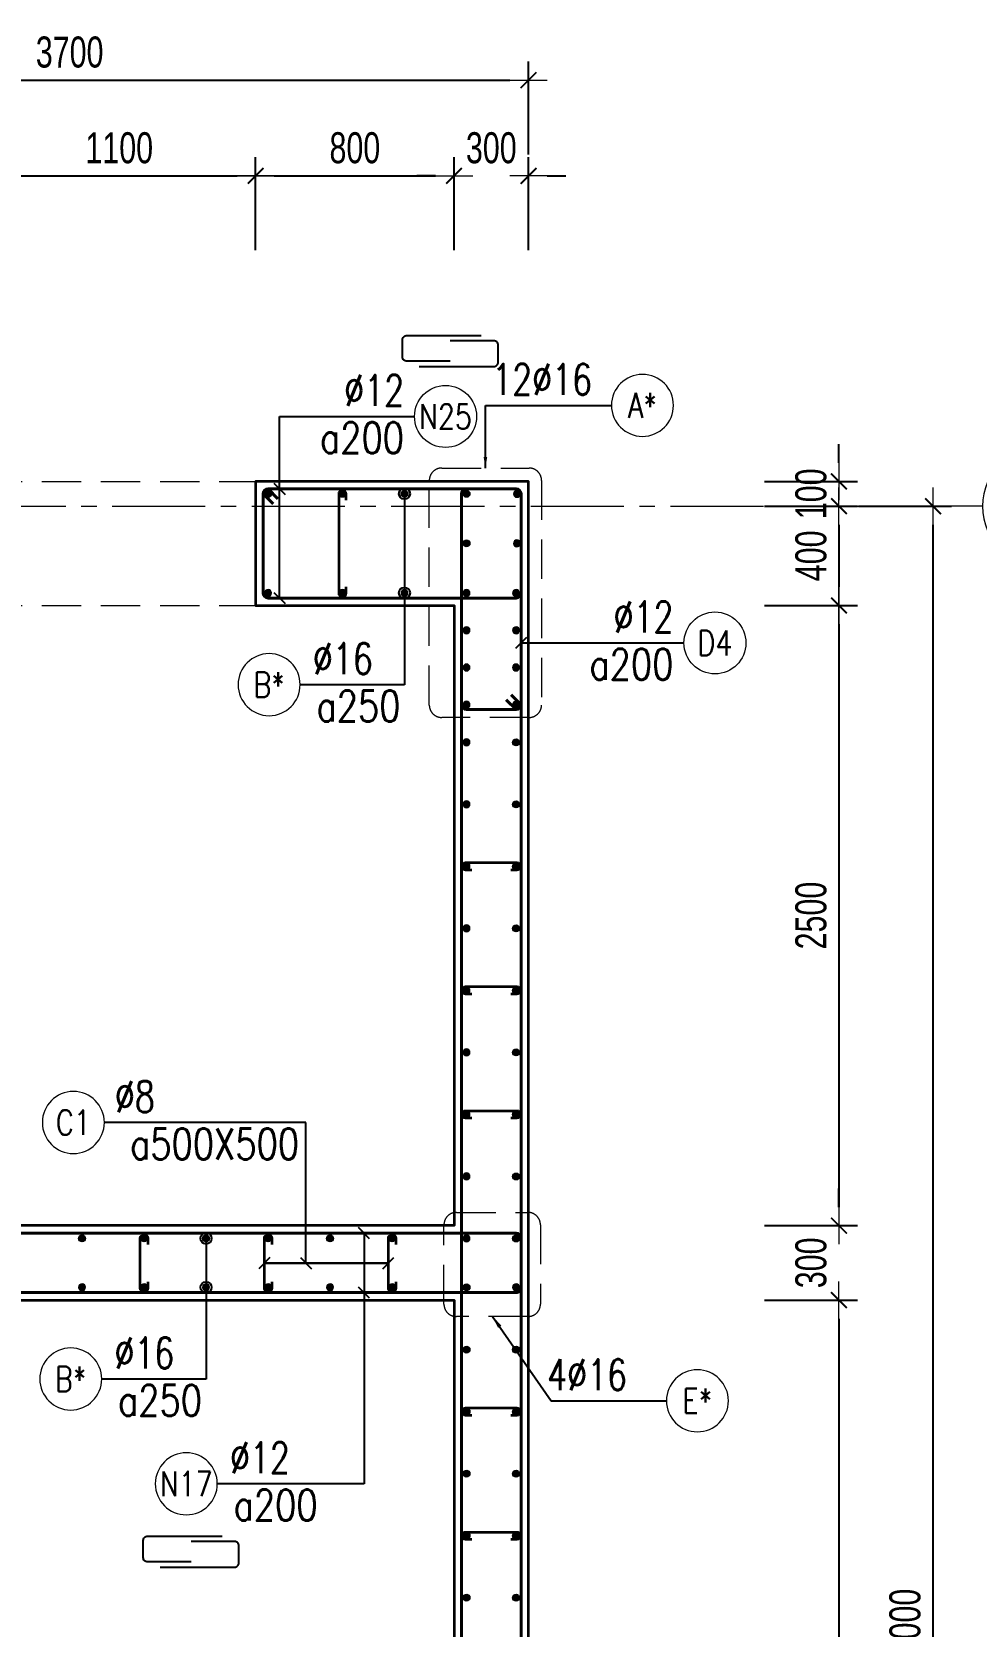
# Model space of a CAD drawing. Header units: millimetres. Extents: x 931337 to 1117500, y 19732 to 157199.
# Drawn here: x 958347 to 962154, y 112935 to 119362 of the extents above; entities that cross this region are included whole.
import ezdxf
from ezdxf.enums import TextEntityAlignment as Align

# ---------------------------------------------------------------- set-up
doc = ezdxf.new("R2010")
doc.units = ezdxf.units.MM
doc.header["$MEASUREMENT"] = 0
for name, pattern in [('HIDDEN2', [4.7625, 3.175, -1.5875]), ('HT_Dim Grid$0$CENTER2', [1.125, 0.75, -0.125, 0.125, -0.125]), ('HT_Grid$0$CENTER2', [1.125, 0.75, -0.125, 0.125, -0.125])]:
    doc.linetypes.add(name, pattern=pattern)
doc.layers.get('0').update_dxf_attribs({"lineweight": 20})
doc.layers.get('Defpoints').update_dxf_attribs({"color": 151, "lineweight": 9})
for name, color, linetype, lineweight in [('HT_Dim Grid$0$NDC_S_AXIS', 5, 'HT_Dim Grid$0$CENTER2', 13), ('HT_Dim Grid$0$NDC_S_SYMBOL', 1, 'Continuous', 15), ('HT_Dim Grid$0$NDC_S_TEXT SYMBOL', 7, 'Continuous', 20), ('HT_Grid$0$NDC_S_AXIS', 5, 'HT_Grid$0$CENTER2', 13), ('KC-LEADER', 153, 'Continuous', 18), ('KC-THEP', 6, 'Continuous', 40), ('NDC_S_BEAM', 3, 'HIDDEN2', 20), ('NDC_S_DIM', 1, 'Continuous', 15), ('NDC_S_HIDDEN', 8, 'HIDDEN2', 13), ('NDC_S_LEADER', 1, 'Continuous', 15), ('NDC_S_REBAR', 4, 'Continuous', 35), ('NDC_S_STIRRUP', 4, 'Continuous', 40), ('NDC_S_VN TEXT', 7, 'Continuous', 20), ('NDC_S_WALL', 6, 'Continuous', 35)]:
    doc.layers.add(name, color=color, linetype=linetype, lineweight=lineweight)
doc.layers.add('Leader', color=6, linetype='Continuous')
doc.layers.add('Ligature', color=1, linetype='Continuous')
doc.styles.add('HT_Dim Grid$0$NDC_ANNO', font='', dxfattribs={"width": 0.8})
doc.styles.add('NDC_ARIAL', font='arial.ttf', dxfattribs={"width": 0.85})
doc.styles.add('NDC_DIM', font='', dxfattribs={"width": 0.75})
doc.styles.add('NDC_EN TXT', font='romans.shx', dxfattribs={"width": 0.8})
doc.styles.get('HT_Dim Grid$0$NDC_ANNO').set_extended_font_data('Dotum')
doc.styles.get('NDC_DIM').set_extended_font_data('Dotum')
doc.dimstyles.new('NDC_1-50', dxfattribs={"dimscale": 50, "dimtxt": 2.5, "dimasz": 1, "dimexe": 1.5, "dimexo": 0, "dimgap": 0.8, "dimtad": 1, "dimdec": 0, "dimdsep": 46, "dimtxsty": 'NDC_ARIAL', "dimblk": 'DIMMARK', "dimcen": 49999.938995, "dimdle": 1.5, "dimclrd": 1, "dimclre": 1, "dimclrt": 3, "dimadec": 0, "dimazin": 0, "dimtfac": 1, "dimtdec": 0, "dimtix": 1, "dimtmove": 2, "dimatfit": 3, "dimfxl": 1, "dimarcsym": 0})
doc.dimstyles.new('NDC_dim_30', dxfattribs={"dimscale": 30, "dimtxt": 2.5, "dimasz": 1.5, "dimexe": 1.5, "dimexo": 2.5, "dimgap": 1, "dimtad": 1, "dimdec": 0, "dimzin": 0, "dimdsep": 46, "dimtxsty": 'NDC_DIM', "dimblk": 'DIMMARK', "dimcen": 0.09, "dimdle": 1.2, "dimclrd": 1, "dimclre": 1, "dimclrt": 3, "dimadec": 0, "dimazin": 0, "dimtfac": 1, "dimtdec": 0, "dimtix": 1, "dimtofl": 0, "dimtmove": 0, "dimatfit": 3, "dimfxl": 6, "dimfxlon": 1, "dimtolj": 1, "dimtzin": 0, "dimarcsym": 0})
doc.dimstyles.new('NDC_dim_50', dxfattribs={"dimscale": 50, "dimtxt": 2.5, "dimasz": 1.5, "dimexe": 1.5, "dimexo": 2.5, "dimgap": 1, "dimtad": 1, "dimdec": 0, "dimzin": 0, "dimdsep": 46, "dimtxsty": 'NDC_DIM', "dimblk": 'DIMMARK', "dimcen": 0.09, "dimdle": 1.2, "dimclrd": 1, "dimclre": 1, "dimclrt": 3, "dimadec": 0, "dimazin": 0, "dimtfac": 1, "dimtdec": 0, "dimtix": 1, "dimtofl": 0, "dimtmove": 0, "dimatfit": 3, "dimfxl": 6, "dimfxlon": 1, "dimtolj": 1, "dimtzin": 0, "dimarcsym": 0})

# ---------------------------------------------------------------- blocks, each defined once
blk = doc.blocks.new('THEP')
at = {"layer": 'KC-LEADER', "color": 6}
blk.add_circle((0, 0), 14, dxfattribs=at)
at = {"layer": 'KC-THEP'}
for p, q in [((-14, 0), (14, 0)), ((9.9, 9.9), (-9.9, -9.9)), ((-9.9, 9.9), (9.9, -9.9)), ((0, 14), (0, -14))]:
    blk.add_line(p, q, dxfattribs=at)
blk = doc.blocks.new('DIMMARK')
at = {"layer": 'NDC_S_DIM', "color": 1}
blk.add_line((-1.5, 0), (1, 0), dxfattribs=at)
at = {"layer": 'NDC_S_DIM', "color": 2, "const_width": 0.1}
blk.add_lwpolyline([(-0.424, -0.424), (0.424, 0.424)], dxfattribs=at)
blk = doc.blocks.new('*U13')
blk.add_circle((-2.5, 0), 2.5)
at = {"layer": 'NDC_S_VN TEXT', "color": 3, "style": 'NDC_EN TXT', "width": 0.75}
blk.add_attdef('DK1', (0.5, 0.85), '', height=2.5, dxfattribs=at)
at = {"layer": 'NDC_S_VN TEXT', "color": 7, "style": 'NDC_EN TXT', "width": 0.8}
blk.add_attdef('SH2', text='', height=2, dxfattribs=at).set_placement((-2.5, 0), align=Align.MIDDLE)
blk = doc.blocks.new('*U10')
blk.add_circle((2.5, 0), 2.5)
at = {"layer": 'NDC_S_VN TEXT', "color": 3, "style": 'NDC_EN TXT'}
for tag, width, p in [('DK2', 0.75, (-0.85, 0.85)), ('KC2', 0.8, (-0.85, -2.97))]:
    blk.add_attdef(tag, text='', height=2.5, dxfattribs=dict(at, width=width)).set_placement(p, align=Align.RIGHT)
at = {"layer": 'NDC_S_VN TEXT', "color": 7, "style": 'NDC_EN TXT', "width": 0.8}
blk.add_attdef('SH3', text='', height=2, dxfattribs=at).set_placement((2.5, 0), align=Align.MIDDLE)
blk = doc.blocks.new('A$C72321851')
at = {"layer": 'Ligature'}
for points in [[(-60.9, -129.3), (-60.9, 170.9, -0.414214), (-43.3, 188.5), (25.8, 188.5, -0.414214), (43.4, 170.9), (43.4, -4.3)], [(-39.7, -4.3), (-39.7, -179.5, 0.414214), (-22.1, -197.1), (47, -197.1, 0.414214), (64.6, -179.5), (64.6, 120.7)]]:
    blk.add_lwpolyline(points, format="xyb", dxfattribs=at)
blk = doc.blocks.new('*D1147')
at = {"layer": 'Defpoints', "color": 0, "transparency": 16777216}
for p in [(960349.2, 117549.4), (961601, 117549.4), (960349.2, 117449.4)]:
    blk.add_point(p, dxfattribs=at)
at = {"layer": 'NDC_S_DIM', "color": 1, "lineweight": -2, "transparency": 16777216}
for p, q in [((961601, 117624.4), (961601, 117699.4)), ((961301, 117549.4), (961676, 117549.4)), ((961301, 117449.4), (961676, 117449.4)), ((961601, 117374.4), (961601, 117299.4))]:
    blk.add_line(p, q, dxfattribs=at)
at = {"layer": 'NDC_S_DIM', "color": 1, "lineweight": -2, "transparency": 16777216, "xscale": 75, "yscale": 75, "zscale": 75}
for p, rotation in [((961601, 117549.4), 270), ((961601, 117449.4), 90)]:
    blk.add_blockref('DIMMARK', p, dxfattribs=dict(at, rotation=rotation))
at = {"layer": 'NDC_S_DIM', "color": 3, "transparency": 16777216, "insert": (961488.4, 117499.4), "char_height": 125, "attachment_point": 5, "rotation": 90, "style": 'NDC_DIM'}
blk.add_mtext('\\A1;100', dxfattribs=at)
blk = doc.blocks.new('*D1148')
at = {"layer": 'Defpoints', "color": 0, "transparency": 16777216}
for p in [(960349.2, 117449.4), (961980.1, 117449.4), (960349.2, 108449.4)]:
    blk.add_point(p, dxfattribs=at)
at = {"layer": 'NDC_S_DIM', "color": 1, "lineweight": -2, "transparency": 16777216}
for p, q in [((961680.1, 117449.4), (962055.1, 117449.4)), ((961980.1, 108524.4), (961980.1, 117374.4)), ((961680.1, 108449.4), (962055.1, 108449.4))]:
    blk.add_line(p, q, dxfattribs=at)
at = {"layer": 'NDC_S_DIM', "color": 1, "lineweight": -2, "transparency": 16777216, "xscale": 75, "yscale": 75, "zscale": 75}
for p, rotation in [((961980.1, 117449.4), 90), ((961980.1, 108449.4), 270)]:
    blk.add_blockref('DIMMARK', p, dxfattribs=dict(at, rotation=rotation))
at = {"layer": 'NDC_S_DIM', "color": 3, "transparency": 16777216, "insert": (961867.5, 112949.4), "char_height": 125, "attachment_point": 5, "rotation": 90, "style": 'NDC_DIM'}
blk.add_mtext('\\A1;9000', dxfattribs=at)
blk = doc.blocks.new('*D1127')
at = {"layer": 'Defpoints', "color": 0, "ltscale": 200, "transparency": 16777216}
for p in [(959249.2, 118781.1), (958149.2, 117049.4), (959249.2, 117049.4)]:
    blk.add_point(p, dxfattribs=at)
at = {"layer": 'NDC_S_DIM', "color": 1, "lineweight": -2, "ltscale": 200, "transparency": 16777216}
for p, q in [((958149.2, 118481.1), (958149.2, 118856.1)), ((959249.2, 118481.1), (959249.2, 118856.1)), ((958224.2, 118781.1), (959174.2, 118781.1))]:
    blk.add_line(p, q, dxfattribs=at)
at = {"layer": 'NDC_S_DIM', "color": 1, "lineweight": -2, "ltscale": 200, "transparency": 16777216, "xscale": 75, "yscale": 75, "zscale": 75, "rotation": 180}
blk.add_blockref('DIMMARK', (958149.2, 118781.1), dxfattribs=at)
at = {"layer": 'NDC_S_DIM', "color": 1, "lineweight": -2, "ltscale": 200, "transparency": 16777216, "xscale": 75, "yscale": 75, "zscale": 75}
blk.add_blockref('DIMMARK', (959249.2, 118781.1), dxfattribs=at)
at = {"layer": 'NDC_S_DIM', "color": 3, "ltscale": 200, "transparency": 16777216, "insert": (958699.2, 118893.6), "char_height": 125, "attachment_point": 5, "style": 'NDC_DIM'}
blk.add_mtext('\\A1;1100', dxfattribs=at)
blk = doc.blocks.new('*D1128')
at = {"layer": 'Defpoints', "color": 0, "ltscale": 200, "transparency": 16777216}
for p in [(960049.2, 118781.1), (959249.2, 117049.4), (960049.2, 117049.4)]:
    blk.add_point(p, dxfattribs=at)
at = {"layer": 'NDC_S_DIM', "color": 1, "lineweight": -2, "ltscale": 200, "transparency": 16777216}
for p, q in [((959249.2, 118481.1), (959249.2, 118856.1)), ((960049.2, 118481.1), (960049.2, 118856.1)), ((959324.2, 118781.1), (959974.2, 118781.1))]:
    blk.add_line(p, q, dxfattribs=at)
at = {"layer": 'NDC_S_DIM', "color": 1, "lineweight": -2, "ltscale": 200, "transparency": 16777216, "xscale": 75, "yscale": 75, "zscale": 75, "rotation": 180}
blk.add_blockref('DIMMARK', (959249.2, 118781.1), dxfattribs=at)
at = {"layer": 'NDC_S_DIM', "color": 1, "lineweight": -2, "ltscale": 200, "transparency": 16777216, "xscale": 75, "yscale": 75, "zscale": 75}
blk.add_blockref('DIMMARK', (960049.2, 118781.1), dxfattribs=at)
at = {"layer": 'NDC_S_DIM', "color": 3, "ltscale": 200, "transparency": 16777216, "insert": (959649.2, 118893.6), "char_height": 125, "attachment_point": 5, "style": 'NDC_DIM'}
blk.add_mtext('\\A1;800', dxfattribs=at)
blk = doc.blocks.new('*D1129')
at = {"layer": 'Defpoints', "color": 0, "ltscale": 200, "transparency": 16777216}
for p in [(960349.2, 118781.1), (960049.2, 117049.4), (960349.2, 117049.4)]:
    blk.add_point(p, dxfattribs=at)
at = {"layer": 'NDC_S_DIM', "color": 1, "lineweight": -2, "ltscale": 200, "transparency": 16777216}
for p, q in [((960049.2, 118481.1), (960049.2, 118856.1)), ((960349.2, 118481.1), (960349.2, 118856.1)), ((959974.2, 118781.1), (959899.2, 118781.1)), ((960424.2, 118781.1), (960499.2, 118781.1))]:
    blk.add_line(p, q, dxfattribs=at)
at = {"layer": 'NDC_S_DIM', "color": 1, "lineweight": -2, "ltscale": 200, "transparency": 16777216, "xscale": 75, "yscale": 75, "zscale": 75}
blk.add_blockref('DIMMARK', (960049.2, 118781.1), dxfattribs=at)
at = {"layer": 'NDC_S_DIM', "color": 1, "lineweight": -2, "ltscale": 200, "transparency": 16777216, "xscale": 75, "yscale": 75, "zscale": 75, "rotation": 180}
blk.add_blockref('DIMMARK', (960349.2, 118781.1), dxfattribs=at)
at = {"layer": 'NDC_S_DIM', "color": 3, "ltscale": 200, "transparency": 16777216, "insert": (960199.2, 118893.6), "char_height": 125, "attachment_point": 5, "style": 'NDC_DIM'}
blk.add_mtext('\\A1;300', dxfattribs=at)
blk = doc.blocks.new('*U93')
at = {"layer": 'HT_Dim Grid$0$NDC_S_SYMBOL'}
blk.add_line((5, 0), (9, 0), dxfattribs=at)
blk.add_circle((0, 0), 5, dxfattribs=at)
at = {"layer": 'HT_Dim Grid$0$NDC_S_TEXT SYMBOL', "color": 7, "style": 'HT_Dim Grid$0$NDC_ANNO', "width": 0.8}
blk.add_attdef('GRID', text='', height=4, rotation=270, dxfattribs=at).set_placement((0, 0), align=Align.MIDDLE)
blk = doc.blocks.new('*D1113')
at = {"layer": 'Defpoints', "color": 0, "ltscale": 200, "transparency": 16777216}
for p in [(960349.2, 117449.4), (960049.2, 117049.4), (961601, 117049.4)]:
    blk.add_point(p, dxfattribs=at)
at = {"layer": 'NDC_S_DIM', "color": 1, "lineweight": -2, "ltscale": 200, "transparency": 16777216}
for p, q in [((961301, 117449.4), (961676, 117449.4)), ((961601, 117374.4), (961601, 117124.4)), ((961301, 117049.4), (961676, 117049.4))]:
    blk.add_line(p, q, dxfattribs=at)
at = {"layer": 'NDC_S_DIM', "color": 1, "lineweight": -2, "ltscale": 200, "transparency": 16777216, "xscale": 75, "yscale": 75, "zscale": 75}
for p, rotation in [((961601, 117449.4), 90), ((961601, 117049.4), 270)]:
    blk.add_blockref('DIMMARK', p, dxfattribs=dict(at, rotation=rotation))
at = {"layer": 'NDC_S_DIM', "color": 3, "ltscale": 200, "transparency": 16777216, "insert": (961488.4, 117249.4), "char_height": 125, "attachment_point": 5, "rotation": 90, "style": 'NDC_DIM'}
blk.add_mtext('\\A1;400', dxfattribs=at)
blk = doc.blocks.new('*D1114')
at = {"layer": 'Defpoints', "color": 0, "ltscale": 200, "transparency": 16777216}
for p in [(960049.2, 117049.4), (960049.2, 114549.4), (961601, 114549.4)]:
    blk.add_point(p, dxfattribs=at)
at = {"layer": 'NDC_S_DIM', "color": 1, "lineweight": -2, "ltscale": 200, "transparency": 16777216}
for p, q in [((961301, 117049.4), (961676, 117049.4)), ((961601, 116974.4), (961601, 114624.4)), ((961301, 114549.4), (961676, 114549.4))]:
    blk.add_line(p, q, dxfattribs=at)
at = {"layer": 'NDC_S_DIM', "color": 1, "lineweight": -2, "ltscale": 200, "transparency": 16777216, "xscale": 75, "yscale": 75, "zscale": 75}
for p, rotation in [((961601, 117049.4), 90), ((961601, 114549.4), 270)]:
    blk.add_blockref('DIMMARK', p, dxfattribs=dict(at, rotation=rotation))
at = {"layer": 'NDC_S_DIM', "color": 3, "ltscale": 200, "transparency": 16777216, "insert": (961488.4, 115799.4), "char_height": 125, "attachment_point": 5, "rotation": 90, "style": 'NDC_DIM'}
blk.add_mtext('\\A1;2500', dxfattribs=at)
blk = doc.blocks.new('*D1115')
at = {"layer": 'Defpoints', "color": 0, "ltscale": 200, "transparency": 16777216}
for p in [(960049.2, 114549.4), (960049.2, 114249.4), (961601, 114249.4)]:
    blk.add_point(p, dxfattribs=at)
at = {"layer": 'NDC_S_DIM', "color": 1, "lineweight": -2, "ltscale": 200, "transparency": 16777216}
for p, q in [((961601, 114624.4), (961601, 114699.4)), ((961301, 114549.4), (961676, 114549.4)), ((961301, 114249.4), (961676, 114249.4)), ((961601, 114174.4), (961601, 114099.4))]:
    blk.add_line(p, q, dxfattribs=at)
at = {"layer": 'NDC_S_DIM', "color": 1, "lineweight": -2, "ltscale": 200, "transparency": 16777216, "xscale": 75, "yscale": 75, "zscale": 75}
for p, rotation in [((961601, 114549.4), 270), ((961601, 114249.4), 90)]:
    blk.add_blockref('DIMMARK', p, dxfattribs=dict(at, rotation=rotation))
at = {"layer": 'NDC_S_DIM', "color": 3, "ltscale": 200, "transparency": 16777216, "insert": (961488.4, 114399.4), "char_height": 125, "attachment_point": 5, "rotation": 90, "style": 'NDC_DIM'}
blk.add_mtext('\\A1;300', dxfattribs=at)
blk = doc.blocks.new('*D1116')
at = {"layer": 'Defpoints', "color": 0, "ltscale": 200, "transparency": 16777216}
for p in [(960049.2, 114249.4), (960049.2, 108849.4), (961601, 108849.4)]:
    blk.add_point(p, dxfattribs=at)
at = {"layer": 'NDC_S_DIM', "color": 1, "lineweight": -2, "ltscale": 200, "transparency": 16777216}
for p, q in [((961301, 114249.4), (961676, 114249.4)), ((961601, 114174.4), (961601, 108924.4)), ((961301, 108849.4), (961676, 108849.4))]:
    blk.add_line(p, q, dxfattribs=at)
at = {"layer": 'NDC_S_DIM', "color": 1, "lineweight": -2, "ltscale": 200, "transparency": 16777216, "xscale": 75, "yscale": 75, "zscale": 75}
for p, rotation in [((961601, 114249.4), 90), ((961601, 108849.4), 270)]:
    blk.add_blockref('DIMMARK', p, dxfattribs=dict(at, rotation=rotation))
at = {"layer": 'NDC_S_DIM', "color": 3, "ltscale": 200, "transparency": 16777216, "insert": (961488.4, 111549.4), "char_height": 125, "attachment_point": 5, "rotation": 90, "style": 'NDC_DIM'}
blk.add_mtext('\\A1;5400', dxfattribs=at)
blk = doc.blocks.new('*D1119')
at = {"layer": 'Defpoints', "color": 0, "ltscale": 200, "transparency": 16777216}
for p in [(960349.2, 119166.9), (956649.2, 118263.9), (960349.2, 117383.4)]:
    blk.add_point(p, dxfattribs=at)
at = {"layer": 'NDC_S_DIM', "color": 1, "lineweight": -2, "ltscale": 200, "transparency": 16777216}
for p, q in [((956649.2, 118866.9), (956649.2, 119241.9)), ((960349.2, 118866.9), (960349.2, 119241.9)), ((956724.2, 119166.9), (960274.2, 119166.9))]:
    blk.add_line(p, q, dxfattribs=at)
at = {"layer": 'NDC_S_DIM', "color": 1, "lineweight": -2, "ltscale": 200, "transparency": 16777216, "xscale": 75, "yscale": 75, "zscale": 75, "rotation": 180}
blk.add_blockref('DIMMARK', (956649.2, 119166.9), dxfattribs=at)
at = {"layer": 'NDC_S_DIM', "color": 1, "lineweight": -2, "ltscale": 200, "transparency": 16777216, "xscale": 75, "yscale": 75, "zscale": 75}
blk.add_blockref('DIMMARK', (960349.2, 119166.9), dxfattribs=at)
at = {"layer": 'NDC_S_DIM', "color": 3, "ltscale": 200, "transparency": 16777216, "insert": (958499.2, 119279.5), "char_height": 125, "attachment_point": 5, "style": 'NDC_DIM'}
blk.add_mtext('\\A1;3700', dxfattribs=at)

msp = doc.modelspace()

# ---------------------------------------------------------------- linework, layer by layer
at = {"layer": 'HT_Grid$0$NDC_S_AXIS', "ltscale": 500}
msp.add_line((945733.645, 117449.387), (961980.099, 117449.387), dxfattribs=at)
at = {"layer": 'NDC_S_BEAM', "ltscale": 50}
for p, q in [((958149.189, 117549.387), (959249.189, 117549.387)), ((958149.189, 117049.387), (959249.189, 117049.387))]:
    msp.add_line(p, q, dxfattribs=at)
at = {"layer": 'NDC_S_HIDDEN', "ltscale": 50}
for points in [[(959999.189, 117603.215), (960351.84, 117603.215, -0.41421356), (960401.84, 117553.215), (960401.84, 116647.989, -0.41421356), (960351.84, 116597.989), (959999.189, 116597.989, -0.41421356), (959949.189, 116647.989), (959949.189, 117553.215, -0.41421356)], [(960058.354, 114602.825), (960347.307, 114602.825, -0.41421356), (960397.307, 114552.825), (960397.307, 114233.088, -0.41421356), (960347.307, 114183.088), (960058.354, 114183.088, -0.41421356), (960008.354, 114233.088), (960008.354, 114552.825, -0.41421356)]]:
    msp.add_lwpolyline(points, format="xyb", close=True, dxfattribs=at)
at = {"layer": 'NDC_S_REBAR'}
for points in [[(959613.879, 117473.842), (959613.879, 117498.842, 1), (959583.879, 117498.842), (959583.879, 117098.842, 1), (959613.879, 117098.842), (959613.879, 117123.842)], [(960120.727, 115982.841), (960095.727, 115982.841, -1), (960095.727, 116012.841), (960302.751, 116012.841, -1), (960302.751, 115982.841), (960277.751, 115982.841)], [(960120.727, 115482.841), (960095.727, 115482.841, -1), (960095.727, 115512.841), (960302.751, 115512.841, -1), (960302.751, 115482.841), (960277.751, 115482.841)], [(960120.727, 114982.841), (960095.727, 114982.841, -1), (960095.727, 115012.841), (960302.751, 115012.841, -1), (960302.751, 114982.841), (960277.751, 114982.841)], [(958814.189, 114322.841), (958814.189, 114297.841, -1), (958784.189, 114297.841), (958784.189, 114497.841, -1), (958814.189, 114497.841), (958814.189, 114472.841)], [(959314.189, 114322.841), (959314.189, 114297.841, -1), (959284.189, 114297.841), (959284.189, 114497.841, -1), (959314.189, 114497.841), (959314.189, 114472.841)], [(959814.189, 114322.841), (959814.189, 114297.841, -1), (959784.189, 114297.841), (959784.189, 114497.841, -1), (959814.189, 114497.841), (959814.189, 114472.841)], [(960120.727, 113784.387), (960095.727, 113784.387, -1), (960095.727, 113814.387), (960302.751, 113814.387, -1), (960302.751, 113784.387), (960277.751, 113784.387)], [(960120.727, 113284.387), (960095.727, 113284.387, -1), (960095.727, 113314.387), (960302.751, 113314.387, -1), (960302.751, 113284.387), (960277.751, 113284.387)]]:
    msp.add_lwpolyline(points, format="xyb", dxfattribs=at)
at = {"layer": 'NDC_S_STIRRUP'}
for points in [[(959339.189, 117479.387), (959299.189, 117519.387, 0.41421356), (959279.189, 117499.387), (959279.189, 117099.387, 0.41421356), (959299.189, 117079.387), (960299.189, 117079.387, 0.41421356), (960319.189, 117099.387), (960319.189, 117499.387, 0.41421356), (960299.189, 117519.387), (959299.189, 117519.387, 0.41421356), (959279.189, 117499.387), (959319.189, 117459.387)], [(960279.189, 108439.387), (960319.189, 108399.387, -0.41421356), (960299.189, 108379.387), (960099.189, 108379.387, -0.41421356), (960079.189, 108399.387), (960079.189, 117499.387, -0.41421356), (960099.189, 117519.387), (960299.189, 117519.387, -0.41421356), (960319.189, 117499.387), (960319.189, 108399.387, -0.41421356), (960299.189, 108379.387), (960259.189, 108419.387)], [(960279.3, 116689.387), (960319.3, 116649.387, -0.41421356), (960299.3, 116629.387), (960099.3, 116629.387, -0.41421356), (960079.3, 116649.387), (960079.189, 117499.387, -0.41421356), (960099.189, 117519.387), (960299.189, 117519.387, -0.41421356), (960319.189, 117499.387), (960319.3, 116649.387, -0.41421356), (960299.3, 116629.387), (960259.3, 116669.387)], [(957139.189, 114319.387), (957099.189, 114279.387, -0.41421356), (957079.189, 114299.387), (957079.189, 114499.387, -0.41421356), (957099.189, 114519.387), (960299.189, 114519.387, -0.41421356), (960319.189, 114499.387), (960319.189, 114299.387, -0.41435759), (960299.189, 114279.387), (957099.189, 114279.387, -0.41421356), (957079.189, 114299.387), (957119.189, 114339.387)]]:
    msp.add_lwpolyline(points, format="xyb", dxfattribs=at)
at = {"layer": 'NDC_S_WALL'}
for points in [[(958149.189, 108349.387), (958149.189, 108349.387), (960349.189, 108349.387), (960349.189, 117549.387), (959249.189, 117549.387), (959249.189, 117049.387), (960049.189, 117049.387), (960049.189, 114549.387), (957349.189, 114549.387), (957349.189, 117049.387), (958149.189, 117049.387), (958149.189, 117549.387), (956099.189, 117549.387), (956099.189, 117049.387), (957049.189, 117049.387), (957049.189, 115149.387), (954249.189, 115149.387)], [(958149.189, 108849.387), (957349.189, 108849.387), (957349.189, 114249.387), (960049.189, 114249.387), (960049.189, 108849.387), (958149.189, 108849.387)]]:
    msp.add_lwpolyline(points, dxfattribs=at)

# ---------------------------------------------------------------- block references
at = {"layer": 'HT_Dim Grid$0$NDC_S_AXIS'}
ref = msp.add_blockref('*U93', (962430.099, 117449.387), dxfattribs=dict(at, xscale=-50, yscale=50, zscale=50))
ref.add_attrib('GRID', 'Y4', dxfattribs={"layer": 'HT_Dim Grid$0$NDC_S_TEXT SYMBOL', "color": 7, "height": 200, "style": 'HT_Dim Grid$0$NDC_ANNO', "width": 0.8}).set_placement((962430.099, 117449.387), align=Align.MIDDLE)
at = {"layer": 'KC-THEP'}
for p, rotation in [((959299.189, 117499.387), 9.668564436380946), ((959599.189, 117499.387), 9.668564436380946), ((959849.189, 117499.387), 9.668564436380946), ((960099.189, 117499.387), 9.668564436380946), ((960099.189, 117299.387), 9.668564436380946), ((960299.161, 116497.54), 9.66856443638095), ((960299.161, 116247.54), 9.66856443638095), ((960299.161, 115997.54), 9.66856443638095), ((960299.161, 115747.54), 9.66856443638095), ((960299.161, 115497.54), 9.66856443638095), ((960299.161, 115247.54), 9.66856443638095), ((960299.161, 114997.54), 9.66856443638095), ((960299.161, 114747.54), 9.66856443638095), ((958549.189, 114497.841), 189.6685644363809), ((958799.189, 114497.841), 189.6685644363809), ((959049.189, 114497.841), 189.6685644363809), ((959299.189, 114497.841), 189.6685644363809), ((959549.189, 114497.841), 189.6685644363809), ((959799.189, 114497.841), 189.6685644363809), ((960299.161, 114497.54), 9.66856443638095), ((960099.189, 114300.934), 9.668564436380898), ((960099.189, 114049.387), 9.668564436380926), ((960299.189, 114049.387), 9.668564436380926), ((960099.189, 113799.387), 9.668564436380926), ((960299.189, 113799.387), 9.668564436380926), ((960099.189, 113549.387), 9.668564436380926), ((960299.189, 113549.387), 9.668564436380926), ((960099.189, 113299.387), 9.668564436380926), ((960299.189, 113299.387), 9.668564436380926), ((960099.189, 113049.387), 9.668564436380926), ((960299.189, 113049.387), 9.668564436380926)]:
    msp.add_blockref('THEP', p, dxfattribs=dict(at, rotation=rotation))
at = {"layer": 'KC-THEP', "xscale": -1}
for p, rotation in [((960302.701, 117499.387), 170.331435563619), ((960302.701, 117299.387), 170.331435563619), ((959299.189, 117099.387), 170.331435563619), ((959599.189, 117099.387), 170.331435563619), ((959849.189, 117099.387), 170.331435563619), ((960099.189, 117099.387), 170.331435563619), ((960299.189, 117099.387), 170.331435563619), ((960099.189, 116949.387), 170.331435563619), ((960299.189, 116949.387), 170.331435563619), ((960099.189, 116799.387), 170.331435563619), ((960299.189, 116799.387), 170.331435563619), ((960099.189, 116649.387), 170.331435563619), ((960299.189, 116649.387), 170.331435563619), ((960099.189, 116497.841), 170.331435563619), ((960099.189, 116247.841), 170.331435563619), ((960099.189, 115997.841), 170.331435563619), ((960099.189, 115747.841), 170.331435563619), ((960099.189, 115497.841), 170.331435563619), ((960099.189, 115247.841), 170.331435563619), ((960099.189, 114997.841), 170.331435563619), ((960099.189, 114747.841), 170.331435563619), ((960099.189, 114497.841), 170.331435563619), ((958549.189, 114300.934), 350.3314355636191), ((958799.189, 114300.934), 350.3314355636191), ((959049.189, 114300.934), 350.3314355636191), ((959299.189, 114300.934), 350.3314355636191), ((959549.189, 114300.934), 350.3314355636191), ((959799.189, 114300.934), 350.3314355636191), ((960299.161, 114301.235), 170.331435563619)]:
    msp.add_blockref('THEP', p, dxfattribs=dict(at, rotation=rotation))
at = {"layer": 'Leader', "xscale": -1, "rotation": 270.0000000000001}
for p in [(960038.338, 118073.348), (958993.113, 113233.28)]:
    msp.add_blockref('A$C72321851', p, dxfattribs=at)
at = {"layer": 'NDC_S_VN TEXT'}
ref = msp.add_blockref('*U13', (960683.749, 117855.937), dxfattribs=dict(at, xscale=-50, yscale=50, zscale=50))
ref.add_attrib('SH2', 'A*', dxfattribs={"color": 7, "height": 100, "style": 'NDC_EN TXT', "width": 0.8}).set_placement((960808.749, 117855.937), align=Align.MIDDLE)
ref.add_attrib('DK1', '12%%C16', (960203.392, 117898.213), dxfattribs={"color": 3, "height": 125, "style": 'NDC_EN TXT', "width": 0.75})
at = {"layer": 'NDC_S_VN TEXT', "xscale": 50, "yscale": 50, "zscale": 50}
for p, values in [((959889.76, 117811.296), {'SH3': 'N25', 'DK2': '%%C12', 'KC2': 'a200'}), ((960975.943, 116898.272), {'SH3': 'D4', 'DK2': '%%C12', 'KC2': 'a200'})]:
    msp.add_blockref('*U10', p, dxfattribs=at).add_auto_attribs(values)
at = {"layer": 'NDC_S_VN TEXT'}
ref = msp.add_blockref('*U10', (959428.578, 116730.144), dxfattribs=dict(at, xscale=-50, yscale=50, zscale=50))
ref.add_attrib('SH3', 'B*', dxfattribs={"color": 7, "height": 100, "style": 'NDC_EN TXT', "width": 0.8}).set_placement((959303.578, 116730.144), align=Align.MIDDLE)
ref.add_attrib('DK2', '%%C16', dxfattribs={"color": 3, "height": 125, "style": 'NDC_EN TXT', "width": 0.75}).set_placement((959721.078, 116772.419), align=Align.RIGHT)
ref.add_attrib('KC2', 'a250', dxfattribs={"color": 3, "height": 125, "style": 'NDC_EN TXT', "width": 0.8}).set_placement((959832.982, 116581.517), align=Align.RIGHT)
ref = msp.add_blockref('*U10', (958639.165, 114965.183), dxfattribs=dict(at, xscale=-50, yscale=50, zscale=50))
ref.add_attrib('SH3', 'C1', dxfattribs={"color": 7, "height": 100, "style": 'NDC_EN TXT', "width": 0.8}).set_placement((958514.165, 114965.183), align=Align.MIDDLE)
ref.add_attrib('DK2', '%%c8', dxfattribs={"color": 3, "height": 125, "style": 'NDC_EN TXT', "width": 0.75}).set_placement((958842.379, 115007.458), align=Align.RIGHT)
ref.add_attrib('KC2', 'a500X500', dxfattribs={"color": 3, "height": 125, "style": 'NDC_EN TXT', "width": 0.8}).set_placement((959424.522, 114816.556), align=Align.RIGHT)
ref = msp.add_blockref('*U10', (958628.578, 113931.222), dxfattribs=dict(at, xscale=-50, yscale=50, zscale=50))
ref.add_attrib('SH3', 'B*', dxfattribs={"color": 7, "height": 100, "style": 'NDC_EN TXT', "width": 0.8}).set_placement((958503.578, 113931.222), align=Align.MIDDLE)
ref.add_attrib('DK2', '%%C16', dxfattribs={"color": 3, "height": 125, "style": 'NDC_EN TXT', "width": 0.75}).set_placement((958921.078, 113973.497), align=Align.RIGHT)
ref.add_attrib('KC2', 'a250', dxfattribs={"color": 3, "height": 125, "style": 'NDC_EN TXT', "width": 0.8}).set_placement((959032.982, 113782.594), align=Align.RIGHT)
ref = msp.add_blockref('*U13', (960905.191, 113843.374), dxfattribs=dict(at, xscale=-50, yscale=50, zscale=50))
ref.add_attrib('SH2', 'E*', dxfattribs={"color": 7, "height": 100, "style": 'NDC_EN TXT', "width": 0.8}).set_placement((961030.191, 113843.374), align=Align.MIDDLE)
ref.add_attrib('DK1', '4%%C16', (960424.834, 113885.65), dxfattribs={"color": 3, "height": 125, "style": 'NDC_EN TXT', "width": 0.75})
ref = msp.add_blockref('*U10', (959094.535, 113508.824), dxfattribs=dict(at, xscale=-50, yscale=50, zscale=50))
ref.add_attrib('SH3', 'N17', dxfattribs={"color": 7, "height": 100, "style": 'NDC_EN TXT', "width": 0.8}).set_placement((958969.535, 113508.824), align=Align.MIDDLE)
ref.add_attrib('DK2', '%%C12', dxfattribs={"color": 3, "height": 125, "style": 'NDC_EN TXT', "width": 0.75}).set_placement((959387.035, 113551.099), align=Align.RIGHT)
ref.add_attrib('KC2', 'a200', dxfattribs={"color": 3, "height": 125, "style": 'NDC_EN TXT', "width": 0.8}).set_placement((959498.94, 113360.197), align=Align.RIGHT)

# ---------------------------------------------------------------- dimensions: what is measured, and where the dimension line sits
at = {"layer": 'NDC_S_DIM', "ltscale": 200}
for base, p1, p2, picture, middle in [((960349.189, 119166.93), (956649.189, 118263.872), (960349.189, 117383.378), '*D1119', (958499.189, 119279.515)), ((959249.189, 118781.062), (958149.189, 117049.387), (959249.189, 117049.387), '*D1127', (958699.189, 118893.647)), ((960049.189, 118781.062), (959249.189, 117049.387), (960049.189, 117049.387), '*D1128', (959649.189, 118893.647)), ((960349.189, 118781.062), (960049.189, 117049.387), (960349.189, 117049.387), '*D1129', (960199.189, 118893.647))]:
    dim = msp.add_linear_dim(base=base, p1=p1, p2=p2, dimstyle='NDC_dim_50', override={"dimtmove": 1}, dxfattribs=at)
    dim.commit()
    dim.dimension.update_dxf_attribs({"geometry": picture, "text_midpoint": middle})
at = {"layer": 'NDC_S_DIM'}
dim = msp.add_linear_dim(base=(961600.988, 117549.387), p1=(960349.189, 117449.387), p2=(960349.189, 117549.387), angle=90, dimstyle='NDC_dim_50', override={"dimtmove": 1}, dxfattribs=at)
dim.commit()
dim.dimension.update_dxf_attribs({"geometry": '*D1147', "text_midpoint": (961488.403, 117499.387)})
at = {"layer": 'NDC_S_DIM', "ltscale": 200}
for base, p1, p2, picture, middle in [((961600.988, 117049.387), (960349.189, 117449.387), (960049.189, 117049.387), '*D1113', (961488.403, 117249.387)), ((961600.988, 114549.387), (960049.189, 117049.387), (960049.189, 114549.387), '*D1114', (961488.403, 115799.387)), ((961600.988, 114249.387), (960049.189, 114549.387), (960049.189, 114249.387), '*D1115', (961488.403, 114399.387)), ((961600.988, 108849.387), (960049.189, 114249.387), (960049.189, 108849.387), '*D1116', (961488.403, 111549.387))]:
    dim = msp.add_linear_dim(base=base, p1=p1, p2=p2, angle=90, dimstyle='NDC_dim_50', override={"dimtmove": 1}, dxfattribs=at)
    dim.commit()
    dim.dimension.update_dxf_attribs({"geometry": picture, "text_midpoint": middle})
at = {"layer": 'NDC_S_DIM'}
dim = msp.add_linear_dim(base=(961980.099, 117449.387), p1=(960349.189, 108449.387), p2=(960349.189, 117449.387), angle=90, dimstyle='NDC_dim_50', dxfattribs=at)
dim.commit()
dim.dimension.update_dxf_attribs({"geometry": '*D1148', "text_midpoint": (961867.514, 112949.387)})

# ---------------------------------------------------------------- leaders
at = {"layer": 'NDC_S_LEADER'}
for points, dimstyle, override in [([(959345.021, 117079.387), (959345.021, 117811.115), (959889.76, 117811.115)], 'NDC_dim_30', {"dimtad": 0, "dimldrblk": 'Oblique'}), ([(959345.021, 117519.387), (959345.021, 117811.115), (959889.76, 117811.115)], 'NDC_dim_30', {"dimtad": 0, "dimldrblk": 'Oblique'}), ([(960175.515, 117603.215), (960175.515, 117855.937), (960683.749, 117855.937)], 'NDC_dim_30', {"dimtad": 0}), ([(959849.189, 117499.857), (959849.189, 116729.963), (959428.578, 116729.963)], 'NDC_dim_30', {"dimgap": 1, "dimtad": 0, "dimldrblk": 'Origin'}), ([(959849.189, 117099.857), (959849.189, 116729.963), (959428.578, 116729.963)], 'NDC_dim_30', {"dimgap": 1, "dimtad": 0, "dimldrblk": 'Origin'}), ([(960319.189, 116898.272), (960975.943, 116898.272)], 'NDC_dim_30', {"dimtad": 0, "dimldrblk": 'Oblique'}), ([(959452.061, 114397.841), (959452.061, 114965.182), (958639.165, 114965.182)], 'NDC_dim_30', {"dimtad": 0, "dimldrblk": 'Oblique'}), ([(959049.189, 114497.841), (959049.189, 113931.041), (958628.578, 113931.041)], 'NDC_dim_30', {"dimgap": 1, "dimtad": 0, "dimldrblk": 'Origin'}), ([(959686.281, 114519.387), (959686.281, 113508.643), (959094.535, 113508.643)], 'NDC_dim_30', {"dimtad": 0, "dimldrblk": 'Oblique'}), ([(959284.189, 114397.841), (959784.189, 114397.841)], 'NDC_dim_30', {"dimtad": 0, "dimldrblk": 'Oblique'}), ([(959784.189, 114397.841), (959284.189, 114397.841)], 'NDC_dim_30', {"dimtad": 0, "dimldrblk": 'Oblique'}), ([(959049.189, 114300.934), (959049.189, 113931.041), (958628.578, 113931.041)], 'NDC_dim_30', {"dimgap": 1, "dimtad": 0, "dimldrblk": 'Origin'}), ([(959686.281, 114279.387), (959686.281, 113508.643), (959094.535, 113508.643)], 'NDC_dim_30', {"dimtad": 0, "dimldrblk": 'Oblique'}), ([(960204.712, 114183.088), (960440.674, 113843.374), (960905.191, 113843.374)], 'NDC_1-50', {"dimgap": 0.8, "dimtad": 0})]:
    msp.add_leader(points, dimstyle=dimstyle, override=override, dxfattribs=at)

doc.saveas('drawing.dxf')
